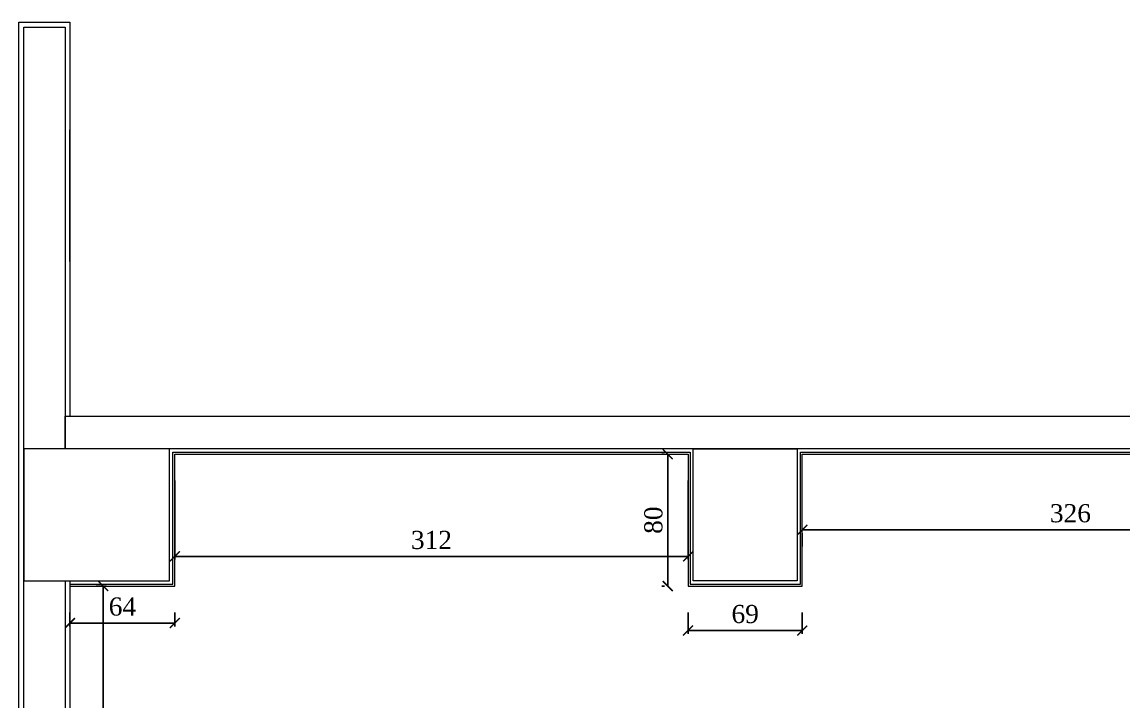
# Model space of a CAD drawing. Header units: millimetres. Extents: x 106699 to 122058, y 158555 to 162844.
# Drawn here: x 114655 to 115324, y 162386 to 162799 of the extents above; entities that cross this region are included whole.
import ezdxf

# ---------------------------------------------------------------- set-up
doc = ezdxf.new("R2010")
doc.units = ezdxf.units.MM
doc.layers.add('300_Z4_STR_F03$0$AUDIT_D_220920114151-103', color=251, linetype='Continuous', lineweight=5)
doc.layers.add('S2000-002 Çizgi', color=7, linetype='Continuous')
doc.styles.add('ROMANSTW', font='georgia.ttf')
doc.dimstyles.new('M1', dxfattribs={"dimtxt": 11, "dimasz": 6, "dimexe": 2, "dimexo": 16, "dimgap": 3, "dimtad": 1, "dimdec": 0, "dimzin": 12, "dimdsep": 46, "dimtxsty": 'ROMANSTW', "dimblk": 'ARCHTICK', "dimcen": 0.09, "dimclrd": 251, "dimclre": 251, "dimclrt": 1, "dimadec": 0, "dimazin": 0, "dimtfac": 1, "dimtdec": 0, "dimtix": 1, "dimtmove": 0, "dimatfit": 3, "dimldrblk": 'ARCHTICK', "dimfxl": 1, "dimtolj": 1, "dimtzin": 0, "dimarcsym": 0})

# ---------------------------------------------------------------- blocks, each defined once
blk = doc.blocks.new('_ArchTick')
at = {"color": 0, "linetype": 'ByBlock', "const_width": 0.15}
blk.add_lwpolyline([(-0.5, -0.5), (0.5, 0.5)], dxfattribs=at)
blk = doc.blocks.new('*D368')
at = {"layer": 'Defpoints', "color": 0, "transparency": 16777216}
for p in [(119839.44, 157132.07), (120165.04, 157129.57), (120165.04, 157126.27)]:
    blk.add_point(p, dxfattribs=at)
at = {"layer": 'S2000-002 Çizgi', "color": 251, "lineweight": -2, "transparency": 16777216}
for p, q in [((119839.44, 157126.27), (120165.04, 157126.27)), ((119839.44, 157116.07), (119839.44, 157124.27)), ((120165.04, 157113.57), (120165.04, 157124.27))]:
    blk.add_line(p, q, dxfattribs=at)
at = {"layer": 'S2000-002 Çizgi', "color": 251, "lineweight": -2, "transparency": 16777216, "xscale": 6, "yscale": 6, "zscale": 6, "rotation": 180}
blk.add_blockref('_ArchTick', (119839.44, 157126.27), dxfattribs=at)
at = {"layer": 'S2000-002 Çizgi', "color": 251, "lineweight": -2, "transparency": 16777216, "xscale": 6, "yscale": 6, "zscale": 6}
blk.add_blockref('_ArchTick', (120165.04, 157126.27), dxfattribs=at)
at = {"layer": 'S2000-002 Çizgi', "color": 1, "true_color": 0xff0000, "transparency": 16777216, "insert": (120002.24, 157136.22), "char_height": 11, "attachment_point": 5, "style": 'ROMANSTW'}
blk.add_mtext('\\A1;326', dxfattribs=at)
blk = doc.blocks.new('*D369')
at = {"layer": 'Defpoints', "color": 0, "transparency": 16777216}
for p in [(119770.04, 157092.07), (119839.44, 157092.07), (119839.44, 157065.08)]:
    blk.add_point(p, dxfattribs=at)
at = {"layer": 'S2000-002 Çizgi', "color": 251, "lineweight": -2, "transparency": 16777216}
for p, q in [((119770.04, 157076.07), (119770.04, 157063.08)), ((119839.44, 157076.07), (119839.44, 157063.08)), ((119770.04, 157065.08), (119839.44, 157065.08))]:
    blk.add_line(p, q, dxfattribs=at)
at = {"layer": 'S2000-002 Çizgi', "color": 251, "lineweight": -2, "transparency": 16777216, "xscale": 6, "yscale": 6, "zscale": 6, "rotation": 180}
blk.add_blockref('_ArchTick', (119770.04, 157065.08), dxfattribs=at)
at = {"layer": 'S2000-002 Çizgi', "color": 251, "lineweight": -2, "transparency": 16777216, "xscale": 6, "yscale": 6, "zscale": 6}
blk.add_blockref('_ArchTick', (119839.44, 157065.08), dxfattribs=at)
at = {"layer": 'S2000-002 Çizgi', "color": 1, "true_color": 0xff0000, "transparency": 16777216, "insert": (119804.74, 157075.05), "char_height": 11, "attachment_point": 5, "style": 'ROMANSTW'}
blk.add_mtext('\\A1;69', dxfattribs=at)
blk = doc.blocks.new('*D370')
at = {"layer": 'Defpoints', "color": 0, "transparency": 16777216}
for p in [(119757.74, 157172.07), (119770.04, 157172.07), (119770.04, 157092.07)]:
    blk.add_point(p, dxfattribs=at)
at = {"layer": 'S2000-002 Çizgi', "color": 251, "lineweight": -2, "transparency": 16777216}
for p, q in [((119754.04, 157172.07), (119755.74, 157172.07)), ((119757.74, 157092.07), (119757.74, 157172.07)), ((119754.04, 157092.07), (119755.74, 157092.07))]:
    blk.add_line(p, q, dxfattribs=at)
at = {"layer": 'S2000-002 Çizgi', "color": 251, "lineweight": -2, "transparency": 16777216, "xscale": 6, "yscale": 6, "zscale": 6}
for p, rotation in [((119757.74, 157172.07), 90), ((119757.74, 157092.07), 270)]:
    blk.add_blockref('_ArchTick', p, dxfattribs=dict(at, rotation=rotation))
at = {"layer": 'S2000-002 Çizgi', "color": 1, "true_color": 0xff0000, "transparency": 16777216, "insert": (119749.04, 157132.07), "char_height": 11, "attachment_point": 5, "rotation": 90, "style": 'ROMANSTW'}
blk.add_mtext('\\A1;80', dxfattribs=at)
blk = doc.blocks.new('*D378')
at = {"layer": 'Defpoints', "color": 0, "transparency": 16777216}
for p in [(119458.44, 157172.07), (119770.04, 157172.07), (119770.04, 157110.11)]:
    blk.add_point(p, dxfattribs=at)
at = {"layer": 'S2000-002 Çizgi', "color": 251, "lineweight": -2, "transparency": 16777216}
for p, q in [((119458.44, 157156.07), (119458.44, 157108.11)), ((119770.04, 157156.07), (119770.04, 157108.11)), ((119458.44, 157110.11), (119770.04, 157110.11))]:
    blk.add_line(p, q, dxfattribs=at)
at = {"layer": 'S2000-002 Çizgi', "color": 251, "lineweight": -2, "transparency": 16777216, "xscale": 6, "yscale": 6, "zscale": 6, "rotation": 180}
blk.add_blockref('_ArchTick', (119458.44, 157110.11), dxfattribs=at)
at = {"layer": 'S2000-002 Çizgi', "color": 251, "lineweight": -2, "transparency": 16777216, "xscale": 6, "yscale": 6, "zscale": 6}
blk.add_blockref('_ArchTick', (119770.04, 157110.11), dxfattribs=at)
at = {"layer": 'S2000-002 Çizgi', "color": 1, "true_color": 0xff0000, "transparency": 16777216, "insert": (119614.24, 157120.01), "char_height": 11, "attachment_point": 5, "style": 'ROMANSTW'}
blk.add_mtext('\\A1;312', dxfattribs=at)
blk = doc.blocks.new('*D379')
at = {"layer": 'Defpoints', "color": 0, "transparency": 16777216}
for p in [(119394.74, 157092.07), (119458.44, 157092.07), (119458.44, 157069.63)]:
    blk.add_point(p, dxfattribs=at)
at = {"layer": 'S2000-002 Çizgi', "color": 251, "lineweight": -2, "transparency": 16777216}
for p, q in [((119394.74, 157076.07), (119394.74, 157067.63)), ((119458.44, 157076.07), (119458.44, 157067.63)), ((119394.74, 157069.63), (119458.44, 157069.63))]:
    blk.add_line(p, q, dxfattribs=at)
at = {"layer": 'S2000-002 Çizgi', "color": 251, "lineweight": -2, "transparency": 16777216, "xscale": 6, "yscale": 6, "zscale": 6, "rotation": 180}
blk.add_blockref('_ArchTick', (119394.74, 157069.63), dxfattribs=at)
at = {"layer": 'S2000-002 Çizgi', "color": 251, "lineweight": -2, "transparency": 16777216, "xscale": 6, "yscale": 6, "zscale": 6}
blk.add_blockref('_ArchTick', (119458.44, 157069.63), dxfattribs=at)
at = {"layer": 'S2000-002 Çizgi', "color": 1, "true_color": 0xff0000, "transparency": 16777216, "insert": (119426.59, 157079.58), "char_height": 11, "attachment_point": 5, "style": 'ROMANSTW'}
blk.add_mtext('\\A1;64', dxfattribs=at)
blk = doc.blocks.new('*D391')
at = {"layer": 'Defpoints', "color": 0, "transparency": 16777216}
for p in [(119394.74, 157092.07), (119414.93, 157092.07), (119394.74, 156826.14)]:
    blk.add_point(p, dxfattribs=at)
at = {"layer": 'S2000-002 Çizgi', "color": 251, "lineweight": -2, "transparency": 16777216}
for p, q in [((119410.74, 157092.07), (119416.93, 157092.07)), ((119414.93, 156826.14), (119414.93, 157092.07)), ((119410.74, 156826.14), (119416.93, 156826.14))]:
    blk.add_line(p, q, dxfattribs=at)
at = {"layer": 'S2000-002 Çizgi', "color": 251, "lineweight": -2, "transparency": 16777216, "xscale": 6, "yscale": 6, "zscale": 6}
for p, rotation in [((119414.93, 157092.07), 90), ((119414.93, 156826.14), 270)]:
    blk.add_blockref('_ArchTick', p, dxfattribs=dict(at, rotation=rotation))
at = {"layer": 'S2000-002 Çizgi', "color": 1, "true_color": 0xff0000, "transparency": 16777216, "insert": (119406.25, 156959.11), "char_height": 11, "attachment_point": 5, "rotation": 90, "style": 'ROMANSTW'}
blk.add_mtext('\\A1;266', dxfattribs=at)
blk = doc.blocks.new('A$C247bf20d')
at = {"layer": '300_Z4_STR_F03$0$AUDIT_D_220920114151-103', "color": 251, "lineweight": 9, "true_color": 0x5c5c5c}
blk.add_line((389, 1202.25), (389, 1282.25), dxfattribs=at)
for points in [[(389, 1008.46), (389, 739.33), (358, 739.33), (358, 785.21), (358, 1347.58), (389, 1347.58), (389, 1108.46)], [(386, 1008.46), (386, 742.33), (361, 742.33), (361, 785.21), (361, 1344.58), (386, 1344.58), (385.99, 1088.51)], [(385.99, 1088.46), (385.99, 1108.46), (1645.88, 1108.46), (1645.88, 548.58), (2011.73, 548.58), (2011.73, 528.58), (1625.88, 528.58), (1625.88, 1088.46), (385.99, 1088.46)], [(389, 1006.46), (451.5, 1006.46), (451.5, 1086.46), (765.5, 1086.46), (765.5, 1006.46), (832.5, 1006.46), (832.5, 1086.46), (1160.5, 1086.46), (1160.5, 1001.46), (1247.9, 1001.46)], [(389, 1005.26), (452.7, 1005.26), (452.7, 1085.26), (764.3, 1085.26), (764.3, 1005.26), (833.7, 1005.26), (833.7, 1085.26), (1159.3, 1085.26), (1159.3, 1000.26), (1246.7, 1000.26)]]:
    blk.add_lwpolyline(points, dxfattribs=at)
for points in [[(449.5, 1008.46), (449.5, 1088.46), (361, 1088.46), (361, 1008.46)], [(830.5, 1088.46), (830.5, 1008.46), (767.5, 1008.46), (767.5, 1088.46)]]:
    blk.add_lwpolyline(points, close=True, dxfattribs=at)
at = {"layer": 'S2000-002 Çizgi'}
for base, p1, p2, picture, middle in [((764.3, 1023.3), (452.7, 1085.26), (764.3, 1085.26), '*D378', (608.5, 1033.2)), ((1159.3, 1039.47), (833.7, 1045.26), (1159.3, 1042.76), '*D368', (996.5, 1049.41)), ((452.7, 982.82), (389, 1005.26), (452.7, 1005.26), '*D379', (420.85, 992.77)), ((833.7, 978.27), (764.3, 1005.26), (833.7, 1005.26), '*D369', (799, 988.24))]:
    dim = blk.add_linear_dim(base=base, p1=p1, p2=p2, dimstyle='M1', dxfattribs=at)
    dim.commit()
    dim.dimension.update_dxf_attribs({"geometry": picture, "text_midpoint": middle, "insert": (-119005.74, -156086.81)})
for base, p1, p2, picture, middle in [((751.99, 1085.26), (764.3, 1005.26), (764.3, 1085.26), '*D370', (743.3, 1045.26)), ((409.19, 1005.26), (389, 739.33), (389, 1005.26), '*D391', (400.51, 872.3))]:
    dim = blk.add_linear_dim(base=base, p1=p1, p2=p2, angle=90, dimstyle='M1', dxfattribs=at)
    dim.commit()
    dim.dimension.update_dxf_attribs({"geometry": picture, "text_midpoint": middle, "insert": (-119005.74, -156086.81)})

msp = doc.modelspace()

# ---------------------------------------------------------------- block references
at = {"layer": 'S2000-002 Çizgi'}
msp.add_blockref('A$C247bf20d', (114295.37, 161451.53), dxfattribs=at)

doc.saveas('drawing.dxf')
